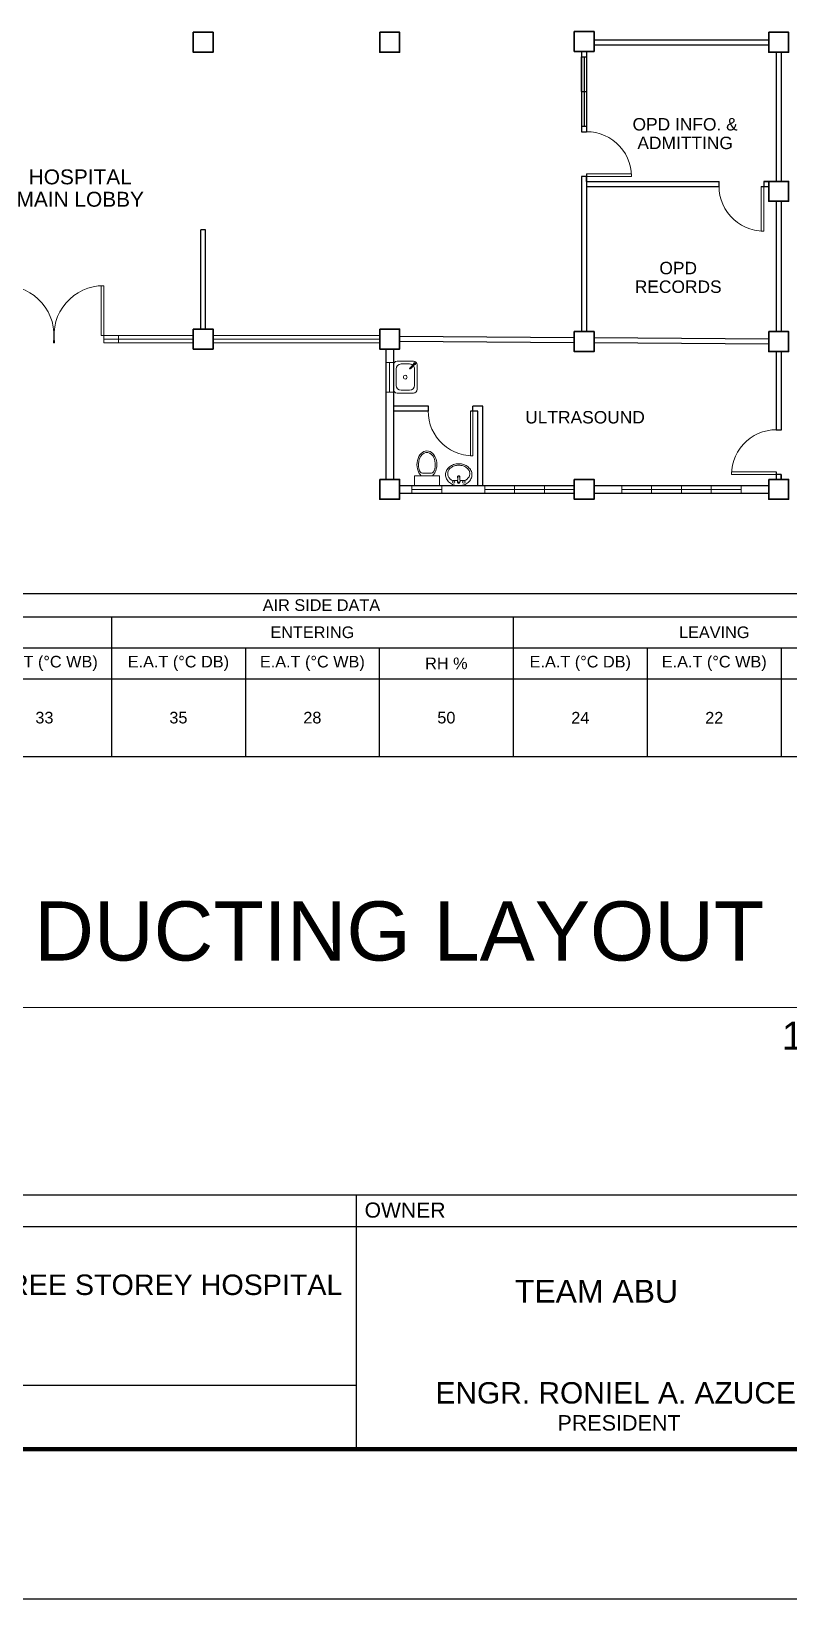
# Model space of a CAD drawing. Header units: millimetres. Extents: x -116 to 421, y 1 to 342.
# Drawn here: x 143.47 to 158.7, y 90.37 to 121.92 of the extents above; entities that cross this region are included whole.
import ezdxf

# ---------------------------------------------------------------- set-up
doc = ezdxf.new("R2010")
doc.units = ezdxf.units.MM
doc.header["$MEASUREMENT"] = 0
doc.layers.add('label', color=7, linetype='Continuous')
doc.layers.add('template', color=7, linetype='Continuous')
doc.styles.add('arial', font='arial.ttf')
doc.styles.get("Standard").update_dxf_attribs({"font": 'arial.ttf'})
doc.styles.add('SWISSLT175', font='swissl.ttf', dxfattribs={"height": 0.175})

# ---------------------------------------------------------------- blocks, each defined once
blk = doc.blocks.new('*T38')
at = {"color": 0, "linetype": 'ByBlock', "lineweight": -2, "transparency": 16777216}
for p, q in [((0, 0), (64.682, 0)), ((0, 0), (0, -3.279)), ((1.3, 0), (1.3, -3.279)), ((3.097, 0), (3.097, -3.279)), ((5.118, 0), (5.118, -3.279)), ((7.083, 0), (7.083, -3.279)), ((9.179, 0), (9.179, -3.279)), ((14.624, 0), (14.624, -3.279)), ((38.507, 0), (38.507, -3.279)), ((41.201, 0), (41.201, -3.279)), ((49.032, 0), (49.032, -3.279)), ((55.546, 0), (55.546, -3.279)), ((60.801, 0), (60.801, -3.279)), ((64.682, 0), (64.682, -3.279)), ((9.179, -0.468), (60.801, -0.468)), ((11.055, -0.468), (11.055, -3.279)), ((12.355, -0.468), (12.355, -3.279)), ((16.952, -0.468), (16.952, -3.279)), ((22.341, -0.468), (22.341, -3.279)), ((30.424, -0.468), (30.424, -3.279)), ((43.896, -0.468), (43.896, -3.279)), ((46.099, -0.468), (46.099, -3.279)), ((47.757, -0.468), (47.757, -3.279)), ((51.426, -0.468), (51.426, -3.279)), ((53.972, -0.468), (53.972, -3.279)), ((58.694, -0.468), (58.694, -3.279)), ((16.952, -1.093), (38.507, -1.093)), ((19.646, -1.093), (19.646, -3.279)), ((25.035, -1.093), (25.035, -3.279)), ((27.729, -1.093), (27.729, -3.279)), ((33.118, -1.093), (33.118, -3.279)), ((35.813, -1.093), (35.813, -3.279)), ((0, -1.719), (64.682, -1.719)), ((0, -3.279), (64.682, -3.279))]:
    blk.add_line(p, q, dxfattribs=at)
at = {"color": 0, "transparency": 16777216, "char_height": 0.234, "attachment_point": 5}
for s, insert, width in [('COOLING CAPACITY (kW)', (8.131, -0.859), 1.94042), ('RE-HEATER', (11.901, -0.234), 5.28841), ('AIR SIDE DATA', (26.565, -0.234), 23.72726), ('CHILLED WATER COIL DATA', (45.117, -0.234), 7.67456), ('SUPPLY FAN DATA (EVAP. UNIT)', (52.289, -0.234), 6.35844), ('ELECTRICAL CONNECTION', (58.174, -0.234), 5.09847), ('UNIT NO.', (0.65, -0.859), 1.144), ('ROOM TEMPERATURE {\\C256;(°C)}', (39.854, -1.093), 2.53838), ('STATIC PRESSURE (kPa)', (52.699, -1.093), 2.39036), ('QTY', (2.198, -0.859), 1.64056), ('LOCATION', (4.107, -0.859), 1.86536), ('SERVICE', (6.1, -0.859), 1.80893), ('CAPACITY ({\\C256;kW)}', (10.117, -1.093), 1.71977), ('# of stages', (11.705, -1.093), 1.144), ('INPUT POWER (kW)', (13.489, -1.093), 2.11264), ('CAPACITY (L/S)', (15.788, -1.093), 2.17222), ('AMBIENT', (19.646, -0.781), 5.23276), ('ENTERING', (26.382, -0.781), 7.92714), ('LEAVING', (34.465, -0.781), 7.92714), ('COOLING LOAD (kW)', (42.549, -1.093), 2.53838), ('FLOW RATE (L/S)', (44.997, -1.093), 2.04687), ('W.I.T {\\C256;(°C)}', (46.928, -1.093), 1.50224), ('W.E.T {\\C256;(°C)}', (48.394, -1.093), 1.11907), ('SUPPLY AIR (L/S)', (50.229, -1.093), 2.23807), ('FAN POWER', (54.759, -1.093), 1.41801), ('ELECTRICAL CHARACTERISTIC', (57.12, -1.093), 2.99202), ('REMARKS', (62.741, -0.859), 3.7253), ('O.A.T {\\C256;(°C DB)}', (18.299, -1.406), 2.53838), ('O.A.T ({\\C256;°C WB)}', (20.993, -1.406), 2.53838), ('E.A.T {\\C256;(°C DB)}', (23.688, -1.406), 2.53838), ('E.A.T {\\C256;(°C WB)}', (26.382, -1.406), 2.53838), ('E.A.T {\\C256;(°C DB)}', (31.771, -1.406), 2.53838), ('E.A.T {\\C256;(°C WB)}', (34.465, -1.406), 2.53838), ('LOCATION', (59.748, -1.093), 1.95046), ('RH %', (29.077, -1.406), 2.53838), ('RH %', (37.16, -1.406), 2.53838), ('POWER HOUSE', (4.107, -2.499), 1.86536), ('POWER HOUSE', (6.1, -2.499), 1.80893), ('GROUND FLOOR', (59.748, -2.499), 1.95046), ('*AHU TYPE: HORIZONTAL STANDARD UNIT', (62.741, -2.499), 3.7253), ('AHU-1', (0.65, -2.499), 1.144), ('1', (2.198, -2.499), 1.64056), ('478.60', (8.131, -2.499), 1.94042), ('421', (10.117, -2.499), 1.71977), ('2', (11.705, -2.499), 1.144), ('31.85', (13.489, -2.499), 2.11264), ('7777.78', (15.788, -2.499), 2.17222), ('26', (18.299, -2.499), 2.53838), ('33', (20.993, -2.499), 2.53838), ('35', (23.688, -2.499), 2.53838), ('28', (26.382, -2.499), 2.53838), ('50', (29.077, -2.499), 2.53838), ('24', (31.771, -2.499), 2.53838), ('22', (34.465, -2.499), 2.53838), ('50', (37.16, -2.499), 2.53838), ('24', (39.854, -2.499), 2.53838), ('478.6', (42.549, -2.499), 2.53838), ('22.99', (44.997, -2.499), 2.04687), ('7', (46.928, -2.499), 1.50224), ('12', (48.394, -2.499), 1.11907), ('7777.78', (50.229, -2.499), 2.23807), ('0.2800', (52.699, -2.499), 2.39036), ('7.50', (54.759, -2.499), 1.41801), ('380/3/50', (57.12, -2.499), 2.99202)]:
    blk.add_mtext(s, dxfattribs=dict(at, insert=insert, width=width))

msp = doc.modelspace()

# ---------------------------------------------------------------- linework, layer by layer
at = {"color": 8, "lineweight": 25}
for p, q in [((154.536, 121.516), (154.536, 119.895)), ((154.636, 121.516), (154.636, 119.901)), ((154.636, 121.516), (154.636, 119.901)), ((154.786, 121.751), (158.299, 121.751)), ((154.786, 121.651), (158.299, 121.651)), ((158.449, 121.501), (158.449, 118.901)), ((158.549, 121.501), (158.549, 118.901)), ((154.536, 119.901), (154.636, 119.901)), ((154.536, 119.001), (154.536, 115.876)), ((154.636, 119.001), (154.536, 119.001)), ((154.636, 119.051), (154.636, 115.876)), ((154.636, 118.901), (157.304, 118.901)), ((154.636, 118.801), (157.299, 118.801)), ((157.299, 118.801), (157.299, 118.901)), ((158.149, 118.801), (158.299, 118.801)), ((158.199, 118.901), (158.449, 118.901)), ((158.299, 118.901), (158.199, 118.901)), ((158.199, 118.901), (158.199, 118.801)), ((158.449, 118.501), (158.449, 115.876)), ((158.549, 118.501), (158.549, 115.876)), ((146.874, 115.926), (146.874, 117.926)), ((146.974, 117.926), (146.874, 117.926)), ((146.974, 115.926), (146.974, 117.926)), ((150.599, 115.526), (150.599, 112.901)), ((150.749, 115.526), (150.749, 112.901)), ((154.386, 115.652), (150.873, 115.676)), ((154.386, 115.752), (150.874, 115.776)), ((158.299, 115.726), (154.786, 115.749)), ((158.298, 115.626), (154.786, 115.649)), ((158.449, 115.476), (158.449, 113.901)), ((158.549, 115.476), (158.549, 113.895)), ((151.454, 114.376), (150.749, 114.376)), ((151.449, 114.276), (150.749, 114.276)), ((151.449, 114.376), (151.449, 114.276)), ((152.449, 114.276), (152.299, 114.276)), ((152.549, 114.376), (152.349, 114.376)), ((152.349, 114.276), (152.349, 114.376)), ((152.449, 114.276), (152.349, 114.276)), ((152.449, 112.776), (152.449, 114.276)), ((152.549, 112.776), (152.549, 114.376)), ((158.449, 113.901), (158.549, 113.901)), ((158.449, 113.051), (158.449, 112.901)), ((158.549, 113.001), (158.449, 113.001)), ((158.549, 113.001), (158.549, 112.901)), ((158.549, 112.901), (158.549, 113.001)), ((150.874, 112.776), (154.386, 112.776)), ((150.874, 112.776), (152.449, 112.776)), ((154.786, 112.776), (158.299, 112.776)), ((150.874, 112.626), (154.386, 112.626)), ((154.786, 112.626), (158.299, 112.626))]:
    msp.add_line(p, q, dxfattribs=at)
at = {"color": 8, "lineweight": -2}
for p, q in [((154.536, 120.708), (154.536, 121.408)), ((154.536, 121.408), (154.636, 121.408)), ((154.586, 121.408), (154.586, 120.008)), ((154.636, 121.408), (154.636, 120.008)), ((154.536, 120.708), (154.636, 120.708)), ((154.636, 120.008), (154.536, 120.008)), ((154.536, 119.895), (154.536, 119.901)), ((154.636, 118.901), (154.636, 119.001)), ((151.454, 114.376), (151.449, 114.376))]:
    msp.add_line(p, q, dxfattribs=at)
at = {"color": 8, "lineweight": 13}
for p, q in [((154.636, 119.051), (154.636, 119.001)), ((155.536, 119.051), (154.636, 119.051)), ((154.636, 119.001), (155.536, 119.001)), ((155.536, 119.001), (155.536, 119.051)), ((158.199, 118.801), (158.149, 118.801)), ((158.149, 117.901), (158.149, 118.801)), ((158.199, 118.801), (158.199, 117.901)), ((158.199, 117.901), (158.149, 117.901)), ((144.924, 116.801), (144.874, 116.801)), ((144.874, 116.801), (144.874, 115.801)), ((144.924, 115.801), (144.924, 116.801)), ((144.874, 115.801), (144.924, 115.801)), ((143.912, 115.651), (143.935, 115.651)), ((152.299, 113.376), (152.299, 114.276)), ((152.349, 114.276), (152.349, 113.376)), ((152.349, 113.376), (152.299, 113.376)), ((157.549, 113.001), (157.549, 113.051)), ((157.549, 113.051), (158.449, 113.051)), ((158.449, 113.001), (157.549, 113.001)), ((158.449, 113.001), (158.449, 113.051))]:
    msp.add_line(p, q, dxfattribs=at)
at = {"color": 8, "lineweight": 9}
for p, q in [((144.874, 115.801), (146.724, 115.801)), ((146.724, 115.801), (144.874, 115.801)), ((144.924, 115.801), (144.924, 115.651)), ((144.924, 115.801), (145.224, 115.801)), ((145.224, 115.801), (145.224, 115.651)), ((147.124, 115.801), (150.474, 115.801)), ((145.224, 115.726), (144.924, 115.726)), ((144.924, 115.651), (146.724, 115.651)), ((145.224, 115.726), (146.724, 115.726)), ((147.124, 115.726), (150.474, 115.726)), ((147.124, 115.651), (150.474, 115.651)), ((150.749, 115.258), (150.599, 115.258)), ((150.599, 115.205), (150.599, 114.605)), ((150.674, 115.258), (150.674, 114.658)), ((150.599, 114.658), (150.749, 114.658)), ((151.174, 112.976), (151.174, 112.776)), ((151.674, 112.976), (151.174, 112.976)), ((151.514, 113.026), (151.333, 113.026)), ((151.674, 112.776), (151.674, 112.976)), ((152.05, 112.973), (152.036, 112.852)), ((152.079, 112.973), (152.092, 112.852)), ((151.124, 112.776), (151.124, 112.626)), ((151.124, 112.701), (151.724, 112.701)), ((151.174, 112.776), (151.674, 112.776)), ((151.724, 112.626), (151.724, 112.776)), ((154.386, 112.776), (152.586, 112.776)), ((152.586, 112.701), (154.386, 112.701)), ((153.186, 112.626), (153.186, 112.776)), ((153.186, 112.776), (153.786, 112.776)), ((153.786, 112.776), (153.786, 112.626)), ((155.342, 112.776), (156.542, 112.776)), ((157.742, 112.701), (155.342, 112.701)), ((155.942, 112.776), (155.942, 112.626)), ((156.542, 112.626), (156.542, 112.776)), ((156.542, 112.776), (157.742, 112.776)), ((157.142, 112.776), (157.142, 112.626)), ((151.124, 112.626), (151.724, 112.626)), ((152.586, 112.626), (153.186, 112.626)), ((156.542, 112.626), (155.342, 112.626)), ((156.542, 112.626), (157.742, 112.626))]:
    msp.add_line(p, q, dxfattribs=at)
at = {"color": 8, "lineweight": 9, "ltscale": 0.4}
for p, q in [((150.749, 115.205), (150.749, 114.715)), ((151.154, 115.28), (150.824, 115.28)), ((151.074, 115.225), (150.904, 115.225)), ((151.169, 115.233), (151.078, 115.142)), ((151.182, 115.221), (151.091, 115.13)), ((151.229, 114.715), (151.229, 115.205)), ((150.804, 115.125), (150.804, 114.795)), ((151.174, 114.795), (151.174, 115.125)), ((150.824, 114.64), (151.154, 114.64)), ((150.904, 114.695), (151.074, 114.695))]:
    msp.add_line(p, q, dxfattribs=at)
at = {"color": 0, "linetype": 'ByBlock', "lineweight": 9}
msp.add_line((160.564, 102.273), (128.29, 102.273), dxfattribs=at)
at = {"color": 8, "lineweight": 35}
for points in [[(146.724, 121.901), (147.124, 121.901), (147.124, 121.501), (146.724, 121.501)], [(150.474, 121.901), (150.874, 121.901), (150.874, 121.501), (150.474, 121.501)], [(154.386, 121.916), (154.786, 121.916), (154.786, 121.516), (154.386, 121.516)], [(158.299, 121.901), (158.699, 121.901), (158.699, 121.501), (158.299, 121.501)], [(158.299, 118.901), (158.699, 118.901), (158.699, 118.501), (158.299, 118.501)], [(146.724, 115.926), (147.124, 115.926), (147.124, 115.526), (146.724, 115.526)], [(150.474, 115.926), (150.874, 115.926), (150.874, 115.526), (150.474, 115.526)], [(154.386, 115.876), (154.786, 115.876), (154.786, 115.476), (154.386, 115.476)], [(158.299, 115.876), (158.699, 115.876), (158.699, 115.476), (158.299, 115.476)], [(150.474, 112.901), (150.874, 112.901), (150.874, 112.501), (150.474, 112.501)], [(154.386, 112.901), (154.786, 112.901), (154.786, 112.501), (154.386, 112.501)], [(158.299, 112.901), (158.699, 112.901), (158.699, 112.501), (158.299, 112.501)]]:
    msp.add_lwpolyline(points, close=True, dxfattribs=at)
at = {"color": 8, "lineweight": 9}
for points in [[(154.536, 121.408), (154.636, 121.408), (154.636, 120.008), (154.536, 120.008)], [(150.599, 115.258), (150.749, 115.258), (150.749, 114.658), (150.599, 114.658)], [(151.124, 112.776), (151.724, 112.776), (151.724, 112.626), (151.124, 112.626)], [(151.124, 112.776), (151.724, 112.776), (151.724, 112.626), (151.124, 112.626)], [(152.586, 112.776), (154.386, 112.776), (154.386, 112.626), (152.586, 112.626)], [(152.586, 112.776), (154.386, 112.776), (154.386, 112.626), (152.586, 112.626)], [(155.342, 112.776), (157.742, 112.776), (157.742, 112.626), (155.342, 112.626)], [(155.342, 112.776), (157.742, 112.776), (157.742, 112.626), (155.342, 112.626)]]:
    msp.add_lwpolyline(points, close=True, dxfattribs=at)
msp.add_lwpolyline([(152.329, 112.997, 0.11576), (152.31, 113.079, 0.104047), (152.251, 113.153, 0.090875), (152.168, 113.2, 0.083344), (152.064, 113.218, 0.083344), (151.961, 113.2, 0.090875), (151.877, 113.153, 0.104047), (151.818, 113.079, 0.11576), (151.799, 112.997, 0.11576), (151.818, 112.914, 0.104047), (151.877, 112.84, 0.090875), (151.961, 112.793, 0.083344), (152.064, 112.776, 0.083344), (152.168, 112.793, 0.090875), (152.251, 112.84, 0.104047), (152.31, 112.914, 0.11576)], format="xyb", close=True, dxfattribs=at)
for points in [[(152.287, 113.018, 0.124838), (152.271, 113.08, 0.105788), (152.221, 113.138, 0.086697), (152.152, 113.174, 0.076776), (152.064, 113.188, 0.076776), (151.976, 113.174, 0.086697), (151.907, 113.138, 0.105788), (151.857, 113.08, 0.124838), (151.842, 113.018, 0.124838), (151.857, 112.955, 0.105788), (151.907, 112.897, 0.040067), (151.937, 112.878), (152.04, 112.878, 0.040067)], [(152.088, 112.878), (152.191, 112.878, 0.040067), (152.221, 112.897, 0.105788), (152.271, 112.955, 0.124838), (152.287, 113.018, 0.124838)]]:
    msp.add_lwpolyline(points, format="xyb", dxfattribs=at)
at = {"color": 8, "lineweight": 9, "ltscale": 0.4}
msp.add_circle((150.989, 114.96), 0.0375, dxfattribs=at)
at = {"color": 8, "lineweight": 9}
for centre, radius in [((151.962, 112.849), 0.0255), ((152.064, 112.842), 0.0095), ((152.166, 112.849), 0.0255)]:
    msp.add_circle(centre, radius, dxfattribs=at)
at = {"color": 8, "lineweight": 13}
for centre, radius, start, end in [((154.636, 119.001), 0.9, 0, 96.3794), ((158.199, 118.801), 0.9, 173.6206, 270), ((142.924, 115.801), 1, 351.3731, 90), ((144.924, 115.801), 1, 90, 188.6269), ((152.349, 114.276), 0.9, 173.6206, 270), ((158.449, 113.001), 0.9, 83.6206, 180)]:
    msp.add_arc(centre, radius, start, end, dxfattribs=at)
at = {"color": 8, "lineweight": 9, "ltscale": 0.4}
for centre, radius, start, end in [((150.824, 115.205), 0.075, 90, 180), ((150.904, 115.125), 0.1, 90, 180), ((151.074, 115.125), 0.1, 50.0132, 90), ((151.074, 115.125), 0.1, 0, 39.9868), ((151.154, 115.205), 0.075, 0, 90), ((151.176, 115.227), 0.0217, 248.7565, 201.2435), ((151.176, 115.227), 0.0145, 262.0499, 187.9501), ((151.176, 115.227), 0.00874, 315, 135), ((151.084, 115.136), 0.00874, 135, 315), ((150.824, 114.715), 0.075, 180, 270), ((150.904, 114.795), 0.1, 180, 270), ((151.074, 114.795), 0.1, 270, 0), ((151.154, 114.715), 0.075, 270, 0)]:
    msp.add_arc(centre, radius, start, end, dxfattribs=at)
at = {"color": 8, "lineweight": 9}
for centre, radius, start, end in [((151.333, 113.076), 0.05, 208.0084, 270), ((151.514, 113.076), 0.05, 270, 331.8499), ((152.064, 112.95), 0.025, 126.3068, 221.2022), ((152.064, 112.88), 0.0948, 81.2026, 98.7974), ((152.064, 112.95), 0.025, 71.3793, 108.6207), ((152.064, 112.95), 0.025, 318.7978, 53.6932), ((152.064, 112.849), 0.028, 173.7545, 6.2455)]:
    msp.add_arc(centre, radius, start, end, dxfattribs=at)
msp.add_ellipse((151.424, 113.201), major_axis=(0, -0.275), ratio=0.727273, start_param=0.612555, end_param=5.670631, dxfattribs=at)
msp.add_open_spline([(151.558, 113.052), (151.567, 113.068), (151.575, 113.086), (151.602, 113.178), (151.596, 113.265), (151.539, 113.396), (151.489, 113.438), (151.39, 113.451), (151.338, 113.425), (151.264, 113.314), (151.246, 113.23), (151.262, 113.117), (151.273, 113.082), (151.289, 113.052)], degree=3, knots=[0.937253, 0.937253, 0.937253, 0.937253, 1.185372, 1.185372, 2.113864, 2.113864, 3.042356, 3.042356, 3.970847, 3.970847, 4.899339, 4.899339, 5.346062, 5.346062, 5.346062, 5.346062], dxfattribs=at)
at = {"layer": 'template'}
for p, q in [((98.679, 98.501), (188.93, 98.501)), ((150.002, 98.501), (150.002, 93.381)), ((114.526, 97.861), (171.096, 97.861)), ((114.526, 94.668), (150.002, 94.668)), ((92.663, 90.372), (191.938, 90.372))]:
    msp.add_line(p, q, dxfattribs=at)
at = {"layer": 'template', "linetype": 'Continuous', "const_width": 0.0853}
msp.add_lwpolyline([(98.679, 93.381), (188.93, 93.381), (188.93, 157.76), (98.679, 157.76)], close=True, dxfattribs=at)

# ---------------------------------------------------------------- block references
msp.add_blockref('*T38', (122.738, 110.604))

# ---------------------------------------------------------------- texts
at = {"color": 0, "linetype": 'ByBlock', "lineweight": 9}
for s, height, p in [('GROUND FLOOR DUCTING LAYOUT', 1.19, (129.49, 103.217)), ('SCALE                                                                                                                              1:400', 0.558991, (128.667, 101.425))]:
    msp.add_text(s, height=height, dxfattribs=at).set_placement(p)
at = {"layer": 'label', "color": 8, "lineweight": -2, "ltscale": 0.4, "insert": (156.617, 119.861), "char_height": 0.25, "width": 2.09647, "attachment_point": 5, "line_spacing_factor": 0.9, "style": 'SWISSLT175'}
msp.add_mtext('OPD INFO. &\\PADMITTING', dxfattribs=at)
at = {"layer": 'label', "color": 8, "ltscale": 0.4, "insert": (144.452, 118.764), "char_height": 0.3, "attachment_point": 5, "line_spacing_factor": 0.9, "style": 'SWISSLT175'}
msp.add_mtext('HOSPITAL\\PMAIN LOBBY', dxfattribs=at)
at = {"layer": 'label', "color": 8, "lineweight": -2, "ltscale": 0.4, "char_height": 0.25, "attachment_point": 5, "line_spacing_factor": 0.9, "style": 'SWISSLT175'}
for s, insert in [('OPD\\PRECORDS', (156.478, 116.967)), ('ULTRASOUND', (154.604, 114.151))]:
    msp.add_mtext(s, dxfattribs=dict(at, insert=insert))
at = {"layer": 'template', "style": 'arial'}
for s, height, p in [('OWNER', 0.304, (150.171, 98.042)), ('PROPOSED THREE STOREY HOSPITAL', 0.41257, (138.805, 96.484)), ('TEAM ABU', 0.4598, (153.192, 96.33)), ('ENGR. RONIEL A. AZUCENA', 0.43038, (151.596, 94.3)), ('PRESIDENT', 0.3099, (154.049, 93.756))]:
    msp.add_text(s, height=height, dxfattribs=at).set_placement(p)

doc.saveas('drawing.dxf')
